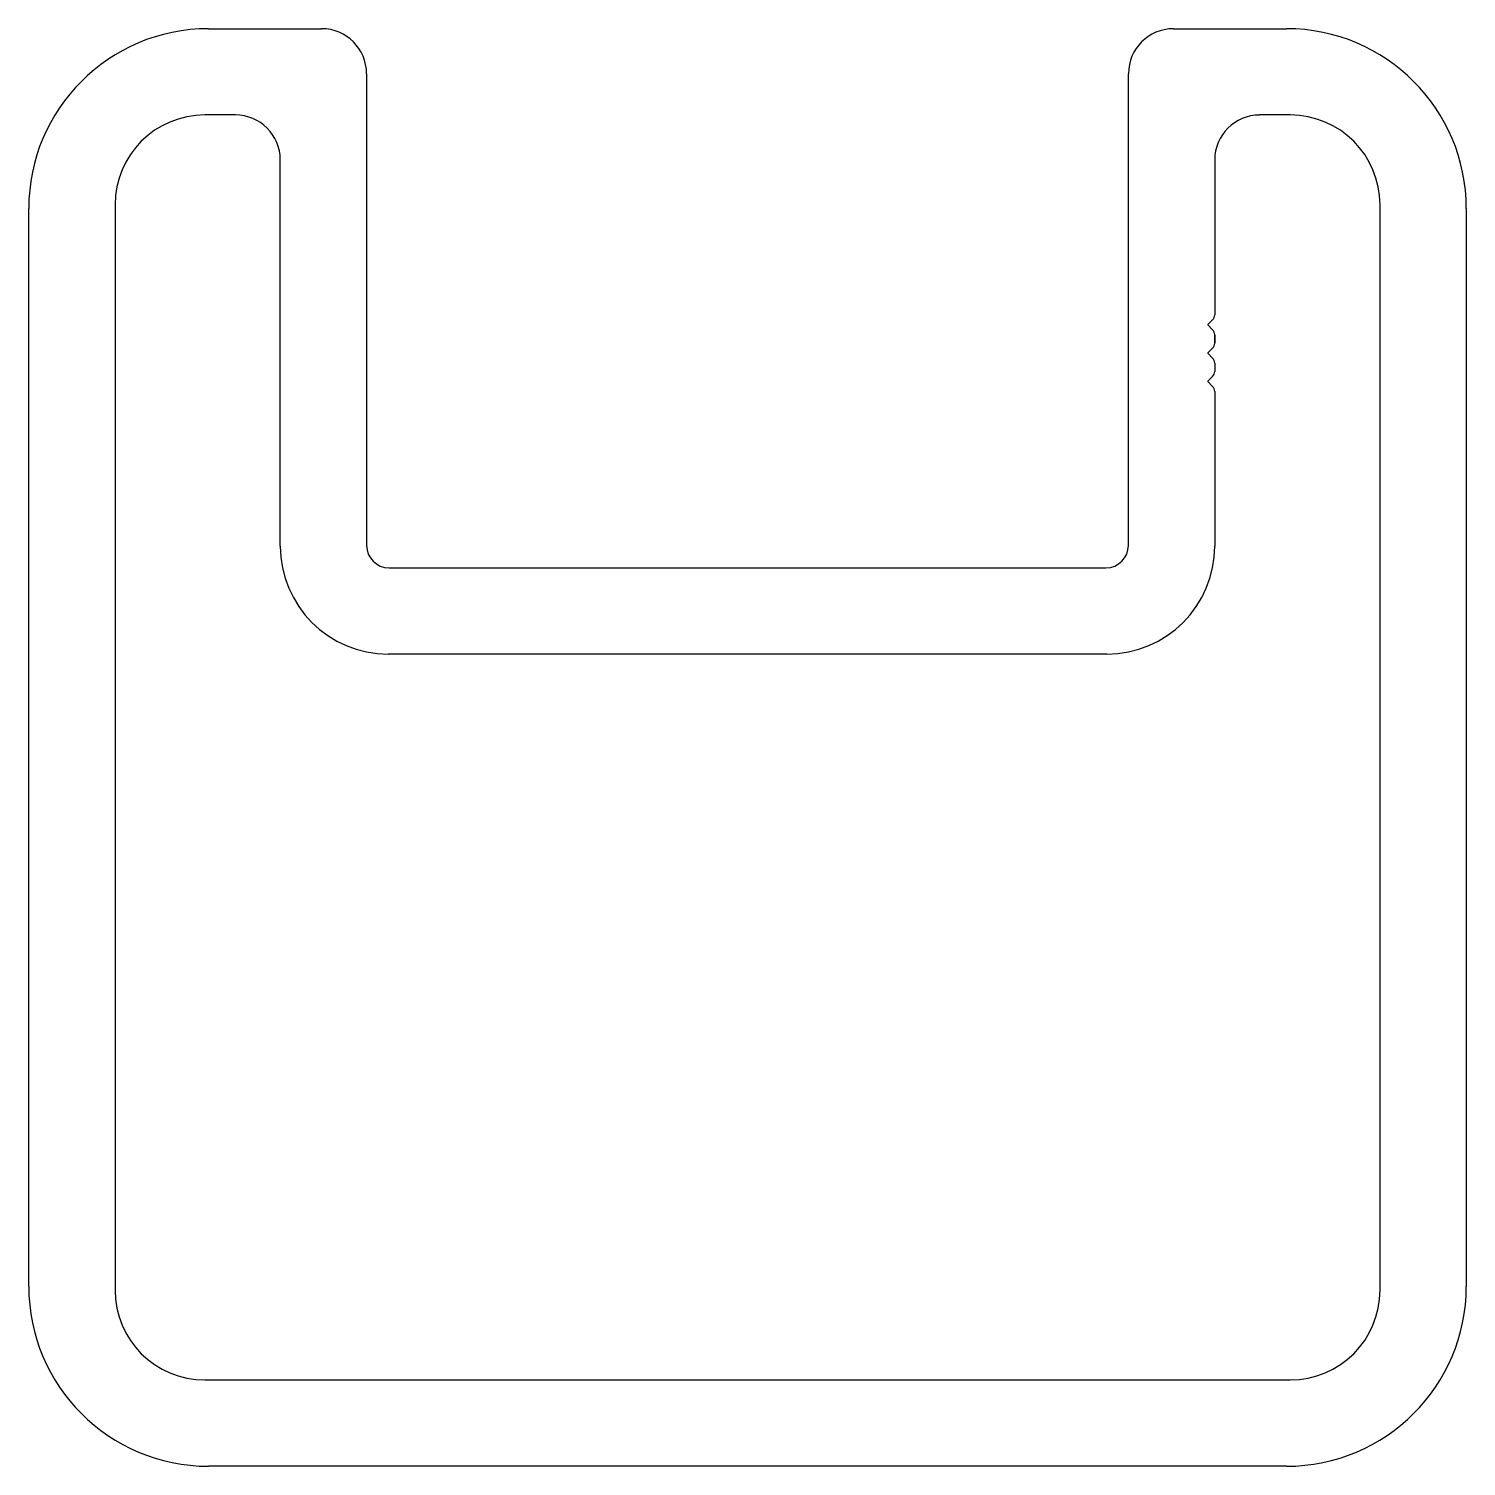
# Model space of a CAD drawing. Header units: inches. Extents: x -25.1 to 25.7, y 0.3 to 51.1.
import ezdxf

# ---------------------------------------------------------------- set-up
doc = ezdxf.new("R2010")
doc.units = ezdxf.units.IN
doc.header["$MEASUREMENT"] = 0
doc.layers.add('1', color=7, linetype='Continuous')

msp = doc.modelspace()

# ---------------------------------------------------------------- linework, layer by layer
at = {"color": 3}
msp.add_line((13.736, 32.846), (13.736, 49.515), dxfattribs=at)
at = {"layer": '1', "color": 3, "linetype": 'Continuous'}
for p, q in [((-18.776, 51.103), (-14.776, 51.103)), ((15.323, 51.103), (19.324, 51.103)), ((-13.188, 49.515), (-13.188, 32.846)), ((13.736, 49.515), (13.736, 49.515)), ((-25.126, 6.653), (-25.126, 44.753)), ((25.674, 44.753), (25.674, 6.653)), ((-12.395, 32.053), (12.942, 32.053)), ((19.324, 0.303), (-18.776, 0.303))]:
    msp.add_line(p, q, dxfattribs=at)
at = {"layer": '1', "color": 7, "linetype": 'Continuous'}
for p, q in [((-17.824, 48.055), (-18.903, 48.055)), ((19.451, 48.055), (18.371, 48.055)), ((-16.236, 32.815), (-16.236, 46.467)), ((16.784, 46.467), (16.784, 40.994)), ((-22.078, 44.88), (-22.078, 6.526)), ((22.626, 6.526), (22.626, 44.88)), ((16.71, 40.817), (16.539, 40.646)), ((16.784, 40.994), (16.784, 40.994)), ((16.539, 40.635), (16.71, 40.464)), ((16.784, 40.287), (16.784, 39.994)), ((16.784, 39.994), (16.784, 40.287)), ((16.784, 40.287), (16.784, 39.994)), ((16.784, 39.994), (16.784, 40.287)), ((16.784, 40.287), (16.784, 39.994)), ((16.71, 39.818), (16.539, 39.646)), ((16.539, 39.635), (16.71, 39.464)), ((16.784, 39.287), (16.784, 38.994)), ((16.71, 38.818), (16.539, 38.646)), ((16.539, 38.635), (16.71, 38.464)), ((16.784, 38.287), (16.784, 32.815)), ((12.974, 29.005), (-12.426, 29.005)), ((-18.903, 3.351), (19.451, 3.351))]:
    msp.add_line(p, q, dxfattribs=at)
at = {"layer": '1', "color": 3, "linetype": 'Continuous'}
for centre, radius, start, end in [((-18.776, 44.753), 6.35, 90, 180), ((-14.776, 49.515), 1.588, 0, 90), ((15.323, 49.515), 1.587, 90, 180), ((19.324, 44.753), 6.35, 360, 90), ((-12.395, 32.846), 0.794, 180, 270), ((12.942, 32.846), 0.794, 270, 0), ((-18.776, 6.653), 6.35, 180, 270), ((19.324, 6.653), 6.35, 270, 0)]:
    msp.add_arc(centre, radius, start, end, dxfattribs=at)
at = {"layer": '1', "color": 7, "linetype": 'Continuous'}
for centre, radius, start, end in [((-18.903, 44.88), 3.175, 90, 180), ((-17.824, 46.467), 1.588, 0, 90), ((18.371, 46.467), 1.587, 90, 180), ((19.451, 44.88), 3.175, 360, 90), ((16.545, 40.641), 0.008, 135, 225), ((16.534, 40.994), 0.25, 315, 360), ((16.534, 40.287), 0.25, 0, 45), ((16.545, 39.641), 0.008, 135, 225), ((16.534, 39.994), 0.25, 315, 360), ((16.534, 39.287), 0.25, 360, 45), ((16.545, 38.641), 0.008, 135, 225), ((16.534, 38.994), 0.25, 315, 360), ((16.534, 38.287), 0.25, 360, 45), ((-12.426, 32.815), 3.81, 180, 270), ((12.974, 32.815), 3.81, 270, 360), ((-18.903, 6.526), 3.175, 180, 270), ((19.451, 6.526), 3.175, 270, 360)]:
    msp.add_arc(centre, radius, start, end, dxfattribs=at)

doc.saveas('drawing.dxf')
